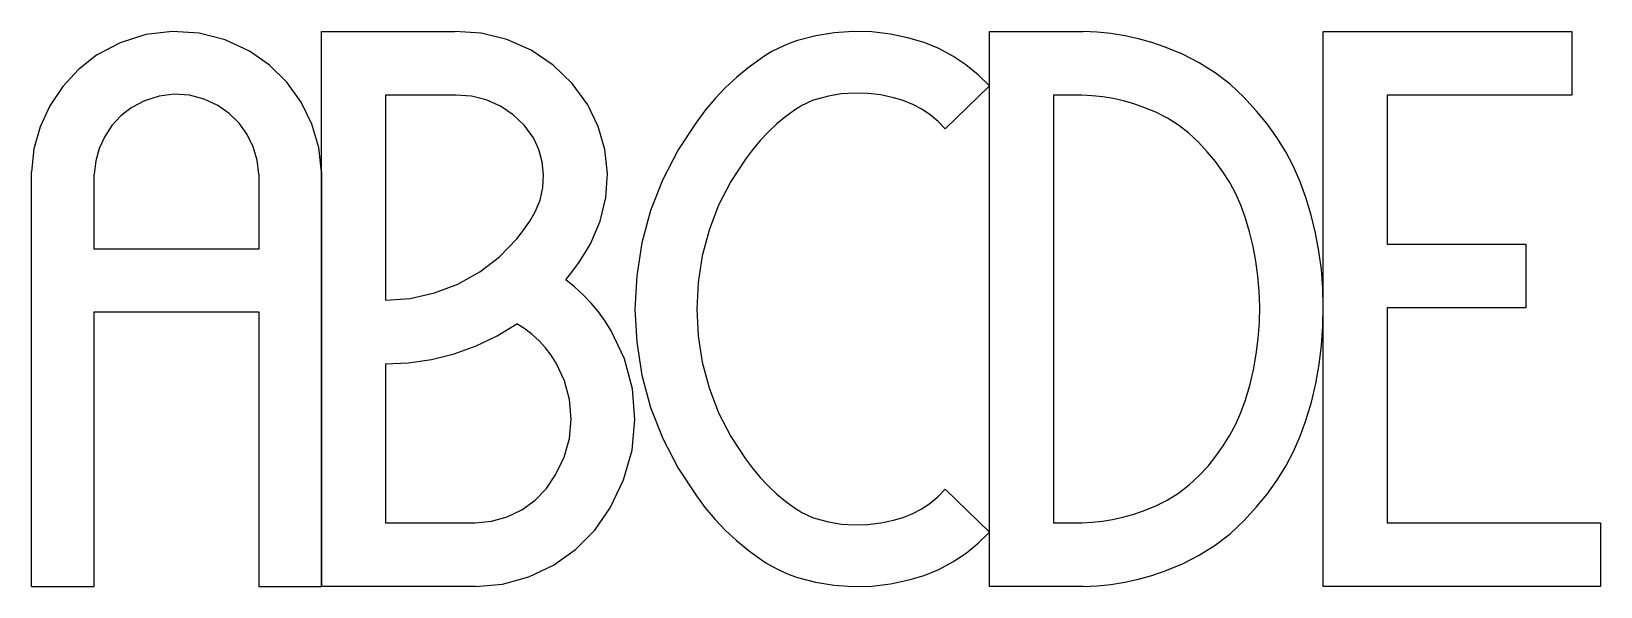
# Model space of a CAD drawing. Header units: metres. Extents: x 0 to 17, y 0 to 6.
import ezdxf

# ---------------------------------------------------------------- set-up
doc = ezdxf.new("R2010")
doc.units = ezdxf.units.M

msp = doc.modelspace()

# ---------------------------------------------------------------- linework, layer by layer
at = {"layer": 'MCD_Layer_0'}
for p, q in [((1.238061, 5.965207), (0.961612, 5.878108)), ((1.525811, 6), (1.238061, 5.965207)), ((1.815052, 5.981301), (1.525811, 6)), ((2.095927, 5.909748), (1.815052, 5.981301)), ((3.139234, 0), (3.139234, 6)), ((3.139234, 6), (4.579235, 6)), ((4.865202, 5.980589), (4.579235, 6)), ((5.14349, 5.91196), (4.865202, 5.980589)), ((8.483436, 5.953207), (8.286597, 5.901693)), ((8.684233, 5.986072), (8.483436, 5.953207)), ((8.887224, 6), (8.684233, 5.986072)), ((9.090627, 5.994868), (8.887224, 6)), ((9.292657, 5.970721), (9.090627, 5.994868)), ((9.491541, 5.927771), (9.292657, 5.970721)), ((10.36439, 0), (10.36439, 6)), ((10.36439, 6), (11.375988, 6)), ((11.527017, 5.992881), (11.375988, 6)), ((11.677397, 5.977195), (11.527017, 5.992881)), ((11.826644, 5.952992), (11.677397, 5.977195)), ((11.974275, 5.920351), (11.826644, 5.952992)), ((13.973991, 0), (13.973991, 6)), ((13.973991, 6), (16.661991, 6)), ((16.661991, 6), (16.661991, 5.310007)), ((0.961612, 5.878108), (0.705886, 5.741671)), ((2.358861, 5.787779), (2.095927, 5.909748)), ((2.575442, 5.636024), (2.358861, 5.787779)), ((5.405693, 5.796186), (5.14349, 5.91196)), ((5.64389, 5.636763), (5.405693, 5.796186)), ((8.010673, 5.781509), (7.945926, 5.742944)), ((8.077285, 5.816751), (8.010673, 5.781509)), ((8.145594, 5.848582), (8.077285, 5.816751)), ((8.215424, 5.876921), (8.145594, 5.848582)), ((8.286597, 5.901693), (8.215424, 5.876921)), ((9.655842, 5.878885), (9.491541, 5.927771)), ((9.814571, 5.814156), (9.655842, 5.878885)), ((9.966204, 5.734203), (9.814571, 5.814156)), ((12.119814, 5.879378), (11.974275, 5.920351)), ((12.262791, 5.830204), (12.119814, 5.879378)), ((12.4516, 5.754067), (12.262791, 5.830204)), ((0.705886, 5.741671), (0.508745, 5.588055)), ((2.763511, 5.4501), (2.575442, 5.636024)), ((5.850889, 5.438506), (5.64389, 5.636763)), ((7.751588, 5.605996), (7.625999, 5.503001)), ((7.883212, 5.701157), (7.751588, 5.605996)), ((7.945926, 5.742944), (7.883212, 5.701157)), ((10.109284, 5.639796), (9.966204, 5.734203)), ((10.242439, 5.53184), (10.109284, 5.639796)), ((12.632747, 5.66116), (12.4516, 5.754067)), ((12.804746, 5.552246), (12.632747, 5.66116)), ((0.508745, 5.588055), (0.338474, 5.405106)), ((2.917742, 5.235274), (2.763511, 5.4501)), ((6.020436, 5.207405), (5.850889, 5.438506)), ((7.625999, 5.503001), (7.50691, 5.392555)), ((10.36439, 5.411372), (10.242439, 5.53184)), ((12.966187, 5.428218), (12.804746, 5.552246)), ((0.338474, 5.405106), (0.199387, 5.197458)), ((1.381709, 5.300556), (1.225014, 5.251043)), ((1.544839, 5.320382), (1.381709, 5.300556)), ((1.708831, 5.309844), (1.544839, 5.320382)), ((1.868083, 5.269302), (1.708831, 5.309844)), ((2.017151, 5.200142), (1.868083, 5.269302)), ((4.592436, 5.310007), (3.829235, 5.310007)), ((3.829235, 5.310007), (3.829235, 3.096004)), ((4.75884, 5.298846), (4.592436, 5.310007)), ((4.92078, 5.258965), (4.75884, 5.298846)), ((7.394763, 5.275067), (7.289973, 5.150971)), ((7.50691, 5.392555), (7.394763, 5.275067)), ((8.486556, 5.265898), (8.447614, 5.252091)), ((8.623711, 5.301507), (8.486556, 5.265898)), ((8.763595, 5.324141), (8.623711, 5.301507)), ((8.904981, 5.333603), (8.763595, 5.324141)), ((9.046633, 5.32981), (8.904981, 5.333603)), ((9.187311, 5.312795), (9.046633, 5.32981)), ((9.325783, 5.282707), (9.187311, 5.312795)), ((9.431407, 5.251814), (9.325783, 5.282707)), ((10.36439, 5.411372), (9.883918, 4.948863)), ((11.36099, 5.310007), (11.054389, 5.310007)), ((11.054389, 5.310007), (11.054389, 0.690004)), ((11.475606, 5.304433), (11.36099, 5.310007)), ((11.589712, 5.292294), (11.475606, 5.304433)), ((11.702935, 5.27363), (11.589712, 5.292294)), ((11.8149, 5.248502), (11.702935, 5.27363)), ((13.115744, 5.290093), (12.966187, 5.428218)), ((13.252192, 5.139004), (13.115744, 5.290093)), ((16.661991, 5.310007), (14.66399, 5.310007)), ((14.66399, 5.310007), (14.66399, 3.702003)), ((0.199387, 5.197458), (0.095007, 4.970374)), ((1.08011, 5.173536), (0.968279, 5.086462)), ((1.225014, 5.251043), (1.08011, 5.173536)), ((2.14002, 5.114056), (2.017151, 5.200142)), ((2.246688, 5.00856), (2.14002, 5.114056)), ((3.033767, 4.997628), (2.917742, 5.235274)), ((5.073337, 5.191576), (4.92078, 5.258965)), ((5.211878, 5.098725), (5.073337, 5.191576)), ((5.332196, 4.983232), (5.211878, 5.098725)), ((6.132286, 4.972584), (6.020436, 5.207405)), ((7.289973, 5.150971), (7.192929, 5.020729)), ((8.265734, 5.155198), (8.161912, 5.08078)), ((8.300097, 5.178139), (8.265734, 5.155198)), ((8.335555, 5.199349), (8.300097, 5.178139)), ((8.37202, 5.218776), (8.335555, 5.199349)), ((8.409404, 5.236371), (8.37202, 5.218776)), ((8.447614, 5.252091), (8.409404, 5.236371)), ((9.533344, 5.210347), (9.431407, 5.251814)), ((9.63054, 5.158735), (9.533344, 5.210347)), ((9.721988, 5.097512), (9.63054, 5.158735)), ((9.806739, 5.027312), (9.721988, 5.097512)), ((11.92524, 5.216993), (11.8149, 5.248502)), ((12.033591, 5.179207), (11.92524, 5.216993)), ((12.164453, 5.126343), (12.033591, 5.179207)), ((12.290004, 5.061873), (12.164453, 5.126343)), ((13.367286, 4.999689), (13.252192, 5.139004)), ((0.095007, 4.970374), (0.027979, 4.729605)), ((0.871697, 4.982732), (0.792817, 4.864978)), ((0.968279, 5.086462), (0.871697, 4.982732)), ((2.334126, 4.88665), (2.246688, 5.00856)), ((3.108301, 4.743892), (3.033767, 4.997628)), ((5.430636, 4.848604), (5.332196, 4.983232)), ((6.20297, 4.722274), (6.132286, 4.972584)), ((7.192929, 5.020729), (6.994286, 4.719914)), ((8.063054, 4.999885), (7.969562, 4.912843)), ((8.161912, 5.08078), (8.063054, 4.999885)), ((9.883918, 4.948863), (9.806739, 5.027312)), ((12.409217, 4.986325), (12.290004, 5.061873)), ((12.521118, 4.900315), (12.409217, 4.986325)), ((13.47259, 4.852835), (13.367286, 4.999689)), ((0.792817, 4.864978), (0.733641, 4.73619)), ((2.399851, 4.751788), (2.334126, 4.88665)), ((5.488755, 4.722713), (5.430636, 4.848604)), ((7.881819, 4.820009), (7.800183, 4.721762)), ((7.969562, 4.912843), (7.881819, 4.820009)), ((12.624792, 4.804549), (12.521118, 4.900315)), ((12.71939, 4.699808), (12.624792, 4.804549)), ((13.567611, 4.699127), (13.47259, 4.852835)), ((0.027979, 4.729605), (0, 4.48125)), ((0.695672, 4.599638), (0.679873, 4.458788)), ((0.733641, 4.73619), (0.695672, 4.599638)), ((2.441995, 4.607805), (2.399851, 4.751788)), ((2.459363, 4.458788), (2.441995, 4.607805)), ((3.139234, 4.48125), (3.108301, 4.743892)), ((5.52566, 4.589056), (5.488755, 4.722713)), ((5.540372, 4.451179), (5.52566, 4.589056)), ((6.230466, 4.463632), (6.20297, 4.722274)), ((6.994286, 4.719914), (6.828725, 4.399698)), ((7.724987, 4.618502), (7.566001, 4.377723)), ((7.800183, 4.721762), (7.724987, 4.618502)), ((12.807898, 4.594753), (12.71939, 4.699808)), ((12.88885, 4.483772), (12.807898, 4.594753)), ((13.651906, 4.539284), (13.567611, 4.699127)), ((0, 0), (0, 4.48125)), ((0.679873, 3.647664), (0.679873, 4.458788)), ((2.459363, 4.458788), (2.459363, 3.647664)), ((3.139234, 4.48125), (3.139234, 0)), ((5.532501, 4.312744), (5.540372, 4.451179)), ((6.213987, 4.204056), (6.230466, 4.463632)), ((12.961852, 4.367407), (12.88885, 4.483772)), ((13.725079, 4.374054), (13.651906, 4.539284)), ((5.502255, 4.177424), (5.532501, 4.312744)), ((6.828725, 4.399698), (6.698117, 4.063706)), ((7.566001, 4.377723), (7.433851, 4.121231)), ((13.026547, 4.246227), (12.961852, 4.367407)), ((13.082618, 4.120823), (13.026547, 4.246227)), ((13.786789, 4.20421), (13.725079, 4.374054)), ((5.450437, 4.048811), (5.502255, 4.177424)), ((6.154006, 3.950968), (6.213987, 4.204056)), ((7.433851, 4.121231), (7.330074, 3.852006)), ((13.129792, 3.991808), (13.082618, 4.120823)), ((13.843847, 4.013166), (13.786789, 4.20421)), ((5.357319, 3.899233), (5.389909, 3.948116)), ((5.389909, 3.948116), (5.420958, 3.997992)), ((5.420958, 3.997992), (5.450437, 4.048811)), ((6.052236, 3.711605), (6.154006, 3.950968)), ((6.698117, 4.063706), (6.603943, 3.71574)), ((13.176337, 3.835148), (13.129792, 3.991808)), ((13.890708, 3.819368), (13.843847, 4.013166)), ((5.063204, 3.564984), (5.250637, 3.759007)), ((5.250637, 3.759007), (5.28765, 3.804632)), ((5.28765, 3.804632), (5.323222, 3.851389)), ((5.323222, 3.851389), (5.357319, 3.899233)), ((7.330074, 3.852006), (7.255875, 3.573177)), ((13.214816, 3.676314), (13.176337, 3.835148)), ((13.927241, 3.623361), (13.890708, 3.819368)), ((2.459363, 3.647664), (0.679873, 3.647664)), ((4.849457, 3.400398), (5.063204, 3.564984)), ((5.924975, 3.507526), (5.969507, 3.57422)), ((5.969507, 3.57422), (6.011941, 3.642269)), ((6.011941, 3.642269), (6.052236, 3.711605)), ((6.603943, 3.71574), (6.547268, 3.359739)), ((7.255875, 3.573177), (7.212116, 3.287981)), ((13.24513, 3.515721), (13.214816, 3.676314)), ((13.953343, 3.425694), (13.927241, 3.623361)), ((14.66399, 3.702003), (16.16399, 3.702003)), ((16.16399, 3.702003), (16.16399, 3.011999)), ((4.613975, 3.268776), (4.849457, 3.400398)), ((5.829793, 3.378456), (5.878389, 3.44225)), ((5.878389, 3.44225), (5.924975, 3.507526)), ((13.267198, 3.353789), (13.24513, 3.515721)), ((13.968941, 3.226922), (13.953343, 3.425694)), ((4.361802, 3.172936), (4.613975, 3.268776)), ((5.779234, 3.316206), (5.829793, 3.378456)), ((5.876139, 3.238333), (5.779234, 3.316206)), ((5.967672, 3.154212), (5.876139, 3.238333)), ((6.547268, 3.359739), (6.528732, 2.999732)), ((7.212116, 3.287981), (7.199305, 2.999732)), ((13.280963, 3.190942), (13.267198, 3.353789)), ((13.973991, 3.027603), (13.968941, 3.226922)), ((3.829235, 3.096004), (4.098341, 3.114931)), ((4.098341, 3.114931), (4.361802, 3.172936)), ((6.053431, 3.064211), (5.967672, 3.154212)), ((6.133039, 2.968728), (6.053431, 3.064211)), ((13.28639, 3.027603), (13.280963, 3.190942)), ((0.679873, 0), (0.679873, 2.967788)), ((0.679873, 2.967788), (2.459363, 2.967788)), ((2.459363, 2.967788), (2.459363, 0)), ((6.206148, 2.86818), (6.133039, 2.968728)), ((6.528732, 2.999732), (6.547373, 2.639926)), ((7.199305, 2.999732), (7.212268, 2.711602)), ((13.283416, 2.855), (13.28639, 3.027603)), ((13.969854, 2.814039), (13.971591, 3.021606)), ((16.16399, 3.011999), (14.66399, 3.011999)), ((14.66399, 3.011999), (14.66399, 0.690004)), ((5.03669, 2.70904), (5.251836, 2.839205)), ((5.33705, 2.784582), (5.251836, 2.839205)), ((5.417248, 2.722829), (5.33705, 2.784582)), ((5.491836, 2.654406), (5.417248, 2.722829)), ((6.272435, 2.76301), (6.206148, 2.86818)), ((6.414699, 2.46101), (6.272435, 2.76301)), ((13.271117, 2.682811), (13.283416, 2.855)), ((13.956397, 2.606901), (13.969854, 2.814039)), ((4.573073, 2.515756), (4.809688, 2.600868)), ((4.809688, 2.600868), (5.03669, 2.70904)), ((5.56026, 2.579818), (5.491836, 2.654406)), ((5.622012, 2.49962), (5.56026, 2.579818)), ((6.547373, 2.639926), (6.60411, 2.284132)), ((7.212268, 2.711602), (7.256116, 2.426534)), ((13.249528, 2.511538), (13.271117, 2.682811)), ((13.931264, 2.400853), (13.956397, 2.606901)), ((3.829235, 2.406006), (4.080414, 2.417842)), ((3.829235, 2.406006), (3.829235, 0.690004)), ((4.080414, 2.417842), (4.329179, 2.454547)), ((4.329179, 2.454547), (4.573073, 2.515756)), ((5.676635, 2.414406), (5.622012, 2.49962)), ((5.766748, 2.223808), (5.676635, 2.414406)), ((6.501048, 2.13854), (6.414699, 2.46101)), ((7.256116, 2.426534), (7.330341, 2.147827)), ((13.218713, 2.341682), (13.249528, 2.511538)), ((13.894534, 2.196554), (13.931264, 2.400853)), ((5.821477, 2.020208), (5.766748, 2.223808)), ((6.60411, 2.284132), (6.698304, 1.936374)), ((13.178762, 2.17374), (13.218713, 2.341682)), ((6.528732, 1.805859), (6.501048, 2.13854)), ((7.330341, 2.147827), (7.434083, 1.878709)), ((13.129792, 2.008204), (13.178762, 2.17374)), ((13.846324, 1.994655), (13.894534, 2.196554)), ((5.839072, 1.810117), (5.821477, 2.020208)), ((6.698304, 1.936374), (6.828888, 1.600583)), ((7.434083, 1.878709), (7.566142, 1.622297)), ((13.027245, 1.755989), (13.082672, 1.880407)), ((13.082672, 1.880407), (13.129792, 2.008204)), ((13.786789, 1.795801), (13.846324, 1.994655)), ((5.81897, 1.60025), (5.839072, 1.810117)), ((6.496872, 1.473551), (6.528732, 1.805859)), ((12.963751, 1.635487), (13.027245, 1.755989)), ((13.725077, 1.625958), (13.786789, 1.795801)), ((5.761815, 1.397318), (5.81897, 1.60025)), ((6.828888, 1.600583), (6.994387, 1.280554)), ((7.566142, 1.622297), (7.724987, 1.381559)), ((12.892466, 1.519424), (12.963751, 1.635487)), ((13.651903, 1.460728), (13.725077, 1.625958)), ((5.669434, 1.207809), (5.761815, 1.397318)), ((6.406481, 1.152191), (6.496872, 1.473551)), ((7.724987, 1.381559), (7.800183, 1.278299)), ((12.72779, 1.302607), (12.813698, 1.408304)), ((12.813698, 1.408304), (12.892466, 1.519424)), ((13.567609, 1.300886), (13.651903, 1.460728)), ((5.571438, 1.061004), (5.669434, 1.207809)), ((6.994387, 1.280554), (7.192929, 0.979906)), ((7.800183, 1.278299), (7.881819, 1.180052)), ((12.522501, 1.098333), (12.62975, 1.195843)), ((12.62975, 1.195843), (12.72779, 1.302607)), ((13.472588, 1.147178), (13.567609, 1.300886)), ((5.449025, 0.933841), (5.571438, 1.061004)), ((6.260435, 0.852001), (6.406481, 1.152191)), ((7.881819, 1.180052), (7.969562, 1.087218)), ((7.969562, 1.087218), (8.063054, 1.000176)), ((9.806739, 0.972749), (9.883918, 1.051198)), ((9.883918, 1.051198), (10.36439, 0.58927)), ((12.406914, 1.010869), (12.522501, 1.098333)), ((13.367285, 1.000323), (13.472588, 1.147178)), ((5.306056, 0.830328), (5.449025, 0.933841)), ((6.093423, 0.609841), (6.260435, 0.852001)), ((7.192929, 0.979906), (7.28984, 0.849466)), ((7.28984, 0.849466), (7.394557, 0.725204)), ((8.063054, 1.000176), (8.161912, 0.919281)), ((8.161912, 0.919281), (8.265734, 0.844863)), ((9.63054, 0.841326), (9.721988, 0.902549)), ((9.721988, 0.902549), (9.806739, 0.972749)), ((12.01979, 0.815403), (12.154534, 0.868828)), ((12.154534, 0.868828), (12.283926, 0.93416)), ((12.283926, 0.93416), (12.406914, 1.010869)), ((13.115744, 0.709919), (13.252192, 0.861008)), ((13.252192, 0.861008), (13.367285, 1.000323)), ((3.829235, 0.690004), (4.801234, 0.690004)), ((4.801234, 0.690004), (4.976973, 0.706458)), ((4.976973, 0.706458), (5.147034, 0.753729)), ((5.147034, 0.753729), (5.306056, 0.830328)), ((7.394557, 0.725204), (7.506686, 0.607588)), ((8.265734, 0.844863), (8.300031, 0.821884)), ((8.300031, 0.821884), (8.335456, 0.800685)), ((8.335456, 0.800685), (8.371917, 0.781323)), ((8.371917, 0.781323), (8.40932, 0.763848)), ((8.40932, 0.763848), (8.447566, 0.748306)), ((8.447566, 0.748306), (8.486556, 0.734737)), ((8.486556, 0.734737), (8.62367, 0.698907)), ((8.62367, 0.698907), (8.763542, 0.676098)), ((9.046606, 0.670235), (9.187302, 0.687232)), ((9.187302, 0.687232), (9.325783, 0.717354)), ((9.325783, 0.717354), (9.431407, 0.748247)), ((9.431407, 0.748247), (9.533344, 0.789714)), ((9.533344, 0.789714), (9.63054, 0.841326)), ((11.054389, 0.690004), (11.36099, 0.690004)), ((11.36099, 0.690004), (11.47318, 0.69509)), ((11.47318, 0.69509), (11.584896, 0.706572)), ((11.584896, 0.706572), (11.695775, 0.724413)), ((11.695775, 0.724413), (11.805454, 0.748554)), ((11.805454, 0.748554), (11.913577, 0.778917)), ((11.913577, 0.778917), (12.01979, 0.815403)), ((12.966187, 0.571794), (13.115744, 0.709919)), ((14.66399, 0.690004), (16.973991, 0.690004)), ((16.973991, 0.690004), (16.973991, 0)), ((5.886786, 0.400471), (6.093423, 0.609841)), ((7.506686, 0.607588), (7.625807, 0.497059)), ((8.763542, 0.676098), (8.904936, 0.666513)), ((8.904936, 0.666513), (9.046606, 0.670235)), ((10.24261, 0.468582), (10.36439, 0.58927)), ((12.804746, 0.447766), (12.966187, 0.571794)), ((5.646843, 0.23029), (5.886786, 0.400471)), ((7.625807, 0.497059), (7.751473, 0.394032)), ((7.751473, 0.394032), (7.883212, 0.298893)), ((9.966458, 0.266002), (10.109534, 0.360475)), ((10.109534, 0.360475), (10.24261, 0.468582)), ((12.632747, 0.338852), (12.804746, 0.447766)), ((5.380926, 0.1045), (5.646843, 0.23029)), ((7.883212, 0.298893), (7.946009, 0.257323)), ((7.946009, 0.257323), (8.010799, 0.218932)), ((8.010799, 0.218932), (8.07742, 0.183815)), ((8.07742, 0.183815), (8.145707, 0.152059)), ((9.655951, 0.121489), (9.814771, 0.186081)), ((9.814771, 0.186081), (9.966458, 0.266002)), ((12.119814, 0.120635), (12.262791, 0.169807)), ((12.262791, 0.169807), (12.4516, 0.245945)), ((12.4516, 0.245945), (12.632747, 0.338852)), ((0, 0), (0.679873, 0)), ((2.459363, 0), (3.139234, 0)), ((4.804235, 0), (3.139234, 0)), ((4.804235, 0), (5.097166, 0.026946)), ((5.097166, 0.026946), (5.380926, 0.1045)), ((8.145707, 0.152059), (8.21549, 0.123743)), ((8.21549, 0.123743), (8.286597, 0.098937)), ((8.286597, 0.098937), (8.483385, 0.047078)), ((8.483385, 0.047078), (8.684185, 0.014)), ((8.684185, 0.014), (8.88721, 0)), ((8.88721, 0), (9.09065, 0.005202)), ((9.09065, 0.005202), (9.292693, 0.029558)), ((9.292693, 0.029558), (9.491541, 0.072854)), ((9.491541, 0.072854), (9.655951, 0.121489)), ((11.375988, 0), (10.36439, 0)), ((11.375988, 0), (11.527017, 0.007124)), ((11.527017, 0.007124), (11.677397, 0.022814)), ((11.677397, 0.022814), (11.826644, 0.047019)), ((11.826644, 0.047019), (11.974275, 0.079661)), ((11.974275, 0.079661), (12.119814, 0.120635)), ((16.973991, 0), (13.973991, 0))]:
    msp.add_line(p, q, dxfattribs=at)

doc.saveas('drawing.dxf')
